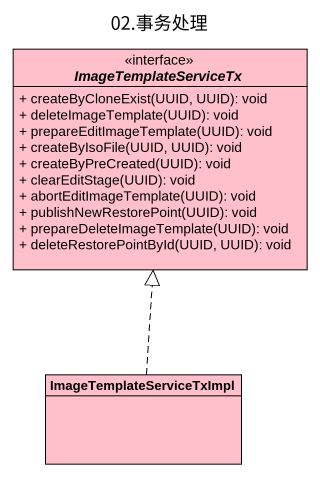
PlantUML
@startuml
title 02.事务处理
hide circle
hide empty members
skinparam classAttributeIconSize 0
interface ImageTemplateServiceTx <<interface>> #FFC0CB {
  + createByCloneExist(UUID, UUID): void
  + deleteImageTemplate(UUID): void
  + prepareEditImageTemplate(UUID): void
  + createByIsoFile(UUID, UUID): void
  + createByPreCreated(UUID): void
  + clearEditStage(UUID): void
  + abortEditImageTemplate(UUID): void
  + publishNewRestorePoint(UUID): void
  + prepareDeleteImageTemplate(UUID): void
  + deleteRestorePointById(UUID, UUID): void
}
class ImageTemplateServiceTxImpl #FFC0CB
ImageTemplateServiceTxImpl .up.|> ImageTemplateServiceTx
@enduml
